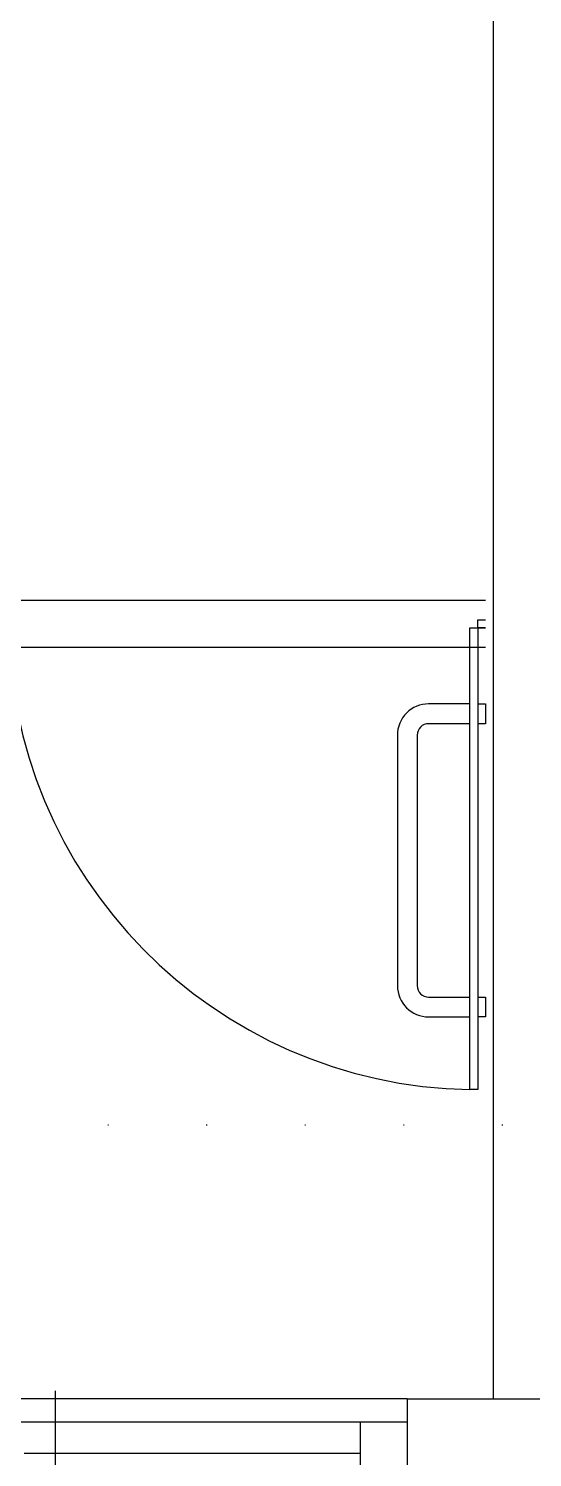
# Model space of a CAD drawing. Header units: millimetres. Extents: x 98197 to 106565, y 53890 to 60222.
# Drawn here: x 99527.7 to 99592.2, y 56363.1 to 56545.6 of the extents above; entities that cross this region are included whole.
import ezdxf

# ---------------------------------------------------------------- set-up
doc = ezdxf.new("R2010")
doc.units = ezdxf.units.MM
doc.header["$LTSCALE"] = 50
doc.header["$MEASUREMENT"] = 0
doc.linetypes.add('DOT', pattern=[0.25, 0, -0.25])
doc.layers.get('0').update_dxf_attribs({"color": 8, "linetype": 'CONTINUOUS'})
doc.layers.add('00', color=7, linetype='DOT')

# ---------------------------------------------------------------- blocks, each defined once
blk = doc.blocks.new('*U27', base_point=(551368.96, 44174.06))
for p, q in [((551368.96, 44185.56), (551368.96, 44165.56)), ((551323.96, 44166.56), (551323.96, 44181.56)), ((551413.96, 44181.56), (551323.96, 44181.56)), ((551329.96, 44181.56), (551329.96, 44169.56)), ((551407.96, 44181.56), (551407.96, 44169.56)), ((551413.96, 44166.56), (551413.96, 44181.56)), ((551329.96, 44177.56), (551372.96, 44177.56)), ((551407.96, 44173.56), (551364.96, 44173.56)), ((551413.96, 44169.56), (551323.96, 44169.56)), ((551413.96, 44166.56), (551323.96, 44166.56))]:
    blk.add_line(p, q)

msp = doc.modelspace()

# ---------------------------------------------------------------- linework, layer by layer
for p, q in [((99587.154, 56370.566), (99587.154, 56635.566)), ((99479.654, 56472.566), (99586.154, 56472.566)), ((99585.154, 56470.066), (99586.154, 56470.066)), ((99584.154, 56469.066), (99586.154, 56469.066)), ((99479.654, 56466.566), (99586.154, 56466.566)), ((99576.154, 56370.566), (99838.154, 56370.566))]:
    msp.add_line(p, q)
at = {"lineweight": -3, "ltscale": 0.01}
for p, q in [((99585.154, 56469.066, 0), (99585.154, 56470.066)), ((99584.154, 56410.066, 0), (99584.154, 56469.066, 0)), ((99584.154, 56469.066, 0), (99585.154, 56469.066, 0)), ((99585.154, 56469.066, 0), (99585.154, 56410.066, 0)), ((99586.154, 56469.066, 0), (99585.154, 56469.066, 0)), ((99584.154, 56459.336, 0), (99578.884, 56459.336, 0)), ((99585.154, 56459.336, 0), (99586.154, 56459.336, 0)), ((99586.154, 56459.336, 0), (99586.154, 56456.796, 0)), ((99574.884, 56455.336, 0), (99574.884, 56423.331, 0)), ((99577.424, 56455.336, 0), (99577.424, 56423.333, 0)), ((99584.154, 56456.796, 0), (99578.884, 56456.796, 0)), ((99586.154, 56456.796, 0), (99585.154, 56456.796, 0)), ((99578.884, 56421.876, 0), (99584.154, 56421.876, 0)), ((99585.154, 56421.876, 0), (99586.154, 56421.876, 0)), ((99586.154, 56421.876, 0), (99586.154, 56419.336, 0)), ((99578.884, 56419.336, 0), (99584.154, 56419.336, 0)), ((99586.154, 56419.336, 0), (99585.154, 56419.336, 0)), ((99585.154, 56410.066, 0), (99584.154, 56410.066, 0))]:
    msp.add_line(p, q, dxfattribs=at)
at = {"lineweight": -3}
msp.add_line((99585.154, 56470.066), (99586.154, 56470.066), dxfattribs=at)
msp.add_arc((99585.169, 56470.072, 0), 60.014, 180.00546, 269.03153)
at = {"lineweight": -3, "ltscale": 0.01}
for centre, radius, start, end in [((99578.884, 56455.336, 0), 4, 89.99992, 179.99992), ((99578.884, 56455.336, 0), 1.46, 89.99992, 179.99992), ((99578.884, 56423.336, 0), 4, 179.99992, 269.99992), ((99578.884, 56423.336, 0), 1.46, 179.99992, 269.99992)]:
    msp.add_arc(centre, radius, start, end, dxfattribs=at)
at = {"layer": '00'}
msp.add_line((99449.654, 56405.566), (99964.654, 56405.566), dxfattribs=at)

# ---------------------------------------------------------------- block references
at = {"xscale": -1, "rotation": 180}
msp.add_blockref('*U27', (99531.154, 56363.066), dxfattribs=at)

doc.saveas('drawing.dxf')
